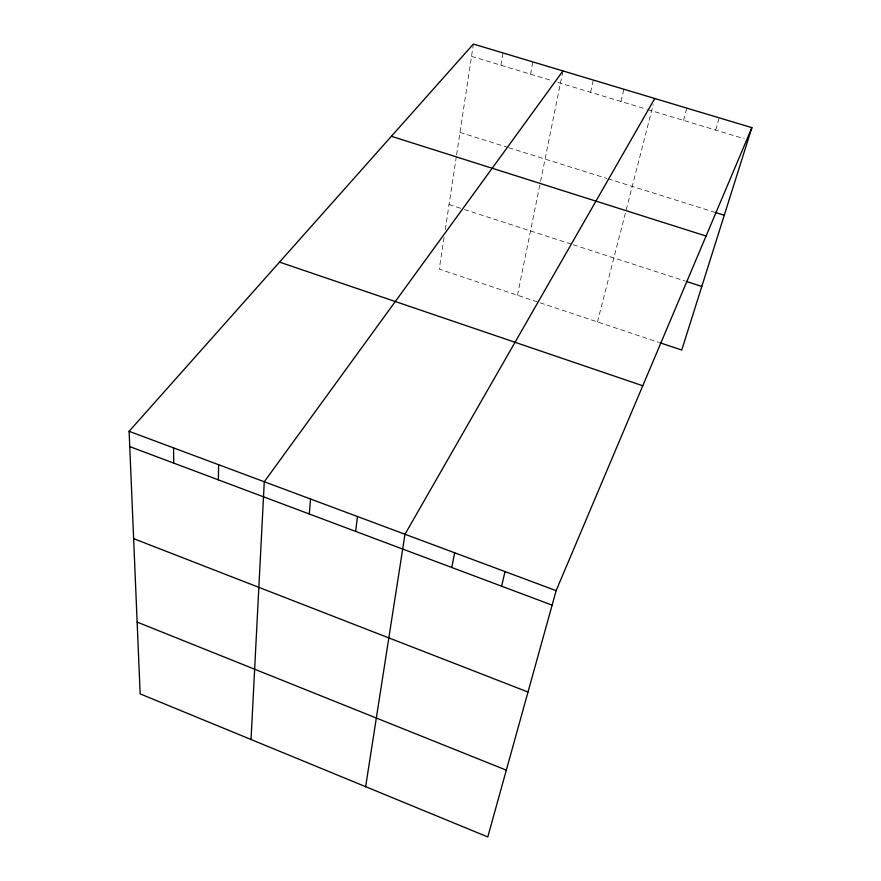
<?xml version="1.0" encoding="UTF-8"?>
<svg xmlns="http://www.w3.org/2000/svg" width="881" height="881" viewBox="0 0 881 881"><rect width="100%" height="100%" fill="white"/><g stroke="black" fill="none" stroke-linecap="round" stroke-linejoin="round"><path stroke-width="0.66" stroke-dasharray="4.41 3.3" d="M444.068 237.463L439.267 269.134L538.908 302.381M445.268 229.556L456.413 156.091M456.611 154.781L473.207 45.283M500.926 65.227L502.996 52.937M530.56 74.18L532.84 61.89M517.488 295.234L540.295 182.664M540.56 181.354L562.684 72.154M590.589 92.307L593.287 80.039M620.984 101.491L623.902 89.234M597.461 321.917L653.206 104.619M683.491 120.367L686.861 108.132M715.625 130.069L719.226 117.856M471.533 56.351L552.651 80.854M557.849 82.418L646.522 109.2M647.799 109.585L744.159 138.691M459.992 132.436L507.467 147.303M508.755 147.711L606.756 178.414M608.033 178.81L715.251 212.409M449.068 204.535L463.175 209.116M464.463 209.524L571.978 244.367M573.245 244.775L685.121 281.028M540.163 302.8L658.592 342.313"/><path stroke-width="1.32" d="M218.334 479.848L218.62 464.716M251.03 739.511L264.278 481.753L562.937 70.932M309.275 513.986L310.541 499.02M355.66 531.408L357.444 516.519M365.637 786.678L404.985 534.26L654.77 98.507M451.788 567.496L454.651 552.794M501.597 586.195L505.033 571.604M751.889 127.657L556.131 590.666L487.788 836.95L140.156 693.876L129.111 431.305L473.394 44.05L751.889 127.657L681.762 350.043L659.88 342.742M715.251 212.409L724.281 215.239M391.384 136.291L706.077 236.031M686.398 281.446L701.816 286.446M279.53 262.109L642.767 385.768M129.111 431.305L556.131 590.666M129.749 446.59L552.112 605.159M133.626 538.643L528.005 692.025M137.128 622.085L506.322 770.159M173.568 447.9L173.755 463.109"/></g></svg>
